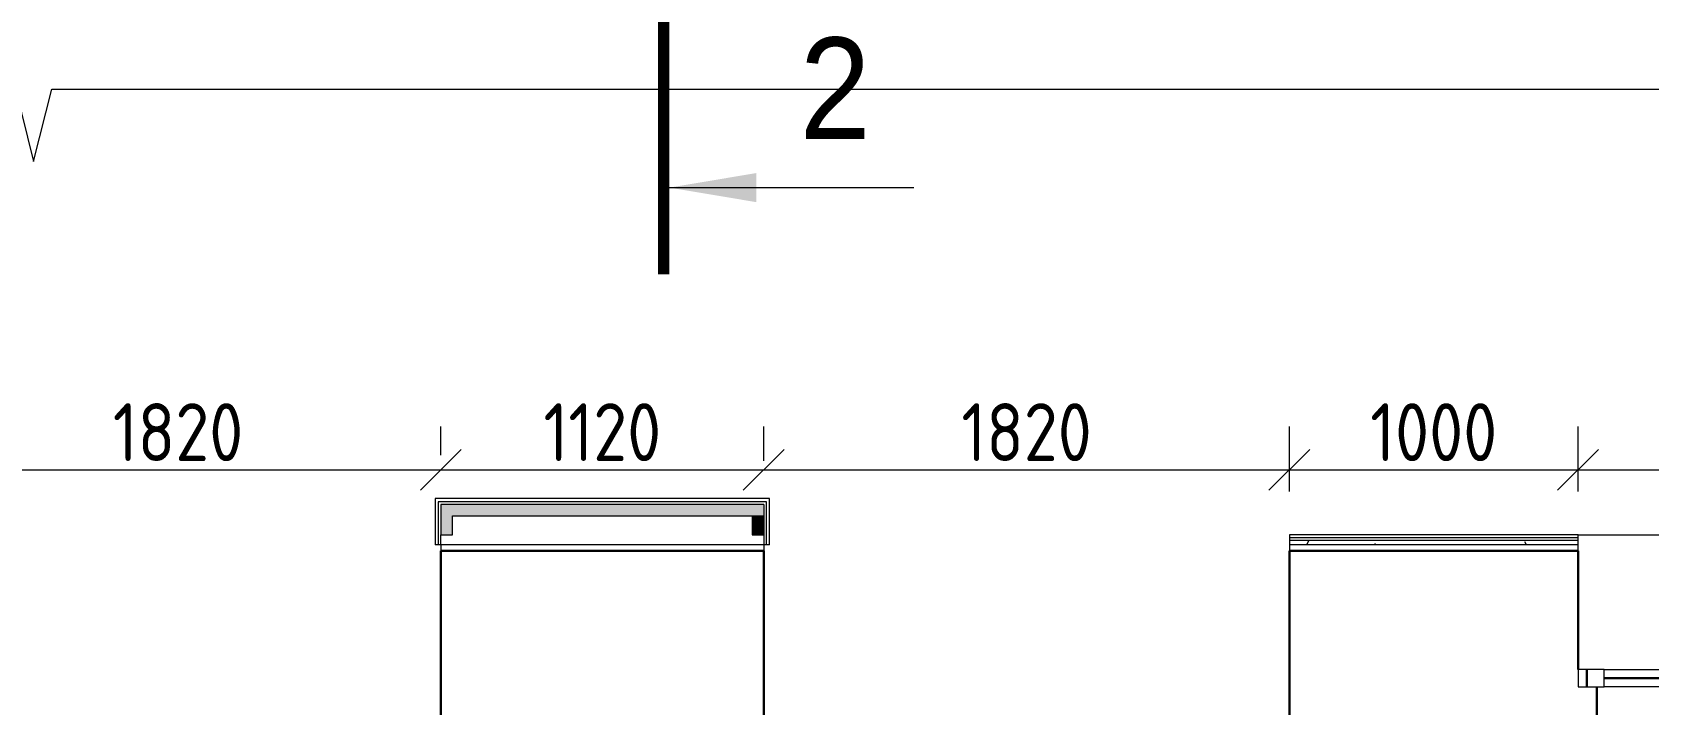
# Model space of a CAD drawing. Header units: millimetres. Extents: x 504091 to 2165846, y 135022 to 442887.
# Drawn here: x 1033176 to 1038758, y 329647 to 331968 of the extents above; entities that cross this region are included whole.
import ezdxf

# ---------------------------------------------------------------- set-up
doc = ezdxf.new("R2010")
doc.units = ezdxf.units.MM
doc.layers.get('Defpoints').update_dxf_attribs({"color": 255})
for name, color, linetype, lineweight in [('+АР_Вспомогательная', 7, 'Continuous', 9), ('+АР_Выноски', 4, 'Continuous', 9), ('_ Окна', 7, 'Continuous', 30), ('Окна', 7, 'Continuous', 18), ('Перекрытие', 7, 'Continuous', 18), ('размеры', 7, 'Continuous', 9), ('Стены внутренние', 7, 'Continuous', 18), ('Стены несущие', 7, 'Continuous', 30), ('Стены отделка', 7, 'Continuous', 30), ('Стены штриховка', 7, 'Continuous', 18)]:
    doc.layers.add(name, color=color, linetype=linetype, lineweight=lineweight)
doc.styles.add('Arial', font='arial.ttf', dxfattribs={"height": 250})
doc.styles.add('GOST Common_1', font='GOST_Common.ttf', dxfattribs={"width": 0.9, "height": 250})
doc.styles.add('GOST Common_6', font='GOST_Common.ttf', dxfattribs={"width": 0.9, "height": 200})
doc.dimstyles.new('ADSK_Основной_2_5_мм_Округление_до_10_мм', dxfattribs={"dimscale": 304.8, "dimtxt": 251.428749, "dimasz": 0.463911, "dimexe": 0.492126, "dimexo": 0.492126, "dimgap": 0.098425, "dimtad": 1, "dimdec": 0, "dimrnd": 10, "dimdsep": 46, "dimtxsty": 'GOST Common_1', "dimblk1": 'OBLIQUE', "dimblk2": 'OBLIQUE', "dimsah": 1, "dimcen": 0.09, "dimdle": 0.492126, "dimazin": 2, "dimtfac": 1, "dimtdec": 4, "dimtix": 1, "dimtmove": 0, "dimatfit": 3, "dimfxl": 0, "dimtvp": 1, "dimtolj": 1, "dimtzin": 0, "dimlwd": 20, "dimlwe": 20, "dimarcsym": 0})

# ---------------------------------------------------------------- blocks, each defined once
blk = doc.blocks.new('окно трехпол с фрамугой - 1740 и 1760 -2300_h___нов_ ок1-V47-План 1-го этажа')
at = {"layer": '_ Окна', "lineweight": 18}
for p, q in [((-880, 115), (-880, 175)), ((-880, 175), (-790, 175)), ((-790, 175), (-790, 115)), ((-430, 115), (-430, 175)), ((-430, 175), (-370, 175)), ((-370, 175), (-370, 115)), ((370, 115), (370, 175)), ((370, 175), (430, 175)), ((430, 175), (430, 115)), ((790, 175), (790, 115)), ((880, 175), (790, 175)), ((880, 115), (880, 175)), ((-790, 115), (-880, 115)), ((-370, 115), (-430, 115)), ((430, 115), (370, 115)), ((790, 115), (880, 115))]:
    blk.add_line(p, q, dxfattribs=at)
at = {"layer": '_ Окна'}
for p, q in [((-850, 115), (-850, 175)), ((850, 115), (850, 175)), ((-790, 145), (-430, 145)), ((-370, 145), (370, 145)), ((430, 145), (790, 145))]:
    blk.add_line(p, q, dxfattribs=at)
at = {"layer": 'Окна'}
for p, q in [((-880, 175), (-880, 115)), ((-790, 175), (-880, 175)), ((-790, 175), (-430, 175)), ((-370, 175), (-430, 175)), ((-370, 175), (370, 175)), ((430, 175), (370, 175)), ((430, 175), (790, 175)), ((880, 175), (790, 175)), ((880, 115), (880, 175)), ((-880, 115), (-790, 115)), ((-430, 115), (-790, 115)), ((-430, 115), (-370, 115)), ((370, 115), (-370, 115)), ((370, 115), (430, 115)), ((790, 115), (430, 115)), ((790, 115), (880, 115))]:
    blk.add_line(p, q, dxfattribs=at)
blk = doc.blocks.new('_Oblique')
at = {"color": 0, "linetype": 'ByBlock', "lineweight": -2}
blk.add_line((-0.5, -0.5), (0.5, 0.5), dxfattribs=at)
blk = doc.blocks.new('*D949')
at = {"layer": 'Defpoints', "color": 0, "lineweight": 20, "transparency": 16777216}
for p in [(1034587, 330457.5), (1034587, 330358.2), (1032772, 330233.2)]:
    blk.add_point(p, dxfattribs=at)
at = {"layer": 'размеры', "color": 0, "transparency": 16777216}
for p, q in [((1032772, 330383.2), (1032772, 330607.5)), ((1034587, 330508.2), (1034587, 330607.5)), ((1032622, 330457.5), (1034737, 330457.5))]:
    blk.add_line(p, q, dxfattribs=at)
at = {"layer": 'размеры', "color": 0, "transparency": 16777216, "xscale": 141.4, "yscale": 141.4, "zscale": 141.4, "rotation": 180}
blk.add_blockref('_Oblique', (1032772, 330457.5), dxfattribs=at)
at = {"layer": 'размеры', "color": 0, "transparency": 16777216, "xscale": 141.4, "yscale": 141.4, "zscale": 141.4}
blk.add_blockref('_Oblique', (1034587, 330457.5), dxfattribs=at)
at = {"layer": 'размеры', "color": 0, "lineweight": 20, "transparency": 16777216, "insert": (1033679.5, 330587.5), "char_height": 200, "attachment_point": 5, "style": 'GOST Common_6'}
blk.add_mtext('\\A1;1820', dxfattribs=at)
blk = doc.blocks.new('*D950')
at = {"layer": 'Defpoints', "color": 0, "lineweight": 20, "transparency": 16777216}
for p in [(1035702.2, 330457.5), (1034587, 330358.2), (1035702.2, 330338.2)]:
    blk.add_point(p, dxfattribs=at)
at = {"layer": 'размеры', "color": 0, "transparency": 16777216}
for p, q in [((1034587, 330508.2), (1034587, 330607.5)), ((1035702.2, 330488.2), (1035702.2, 330607.5)), ((1034437, 330457.5), (1035852.2, 330457.5))]:
    blk.add_line(p, q, dxfattribs=at)
at = {"layer": 'размеры', "color": 0, "transparency": 16777216, "xscale": 141.4, "yscale": 141.4, "zscale": 141.4, "rotation": 180}
blk.add_blockref('_Oblique', (1034587, 330457.5), dxfattribs=at)
at = {"layer": 'размеры', "color": 0, "transparency": 16777216, "xscale": 141.4, "yscale": 141.4, "zscale": 141.4}
blk.add_blockref('_Oblique', (1035702.2, 330457.5), dxfattribs=at)
at = {"layer": 'размеры', "color": 0, "lineweight": 20, "transparency": 16777216, "insert": (1035144.6, 330587.5), "char_height": 200, "attachment_point": 5, "style": 'GOST Common_6'}
blk.add_mtext('\\A1;1120', dxfattribs=at)
blk = doc.blocks.new('*D951')
at = {"layer": 'Defpoints', "color": 0, "lineweight": 20, "transparency": 16777216}
for p in [(1037517.2, 330457.5), (1035702.2, 330338.2), (1037517.2, 330233.2)]:
    blk.add_point(p, dxfattribs=at)
at = {"layer": 'размеры', "color": 0, "transparency": 16777216}
for p, q in [((1035702.2, 330488.2), (1035702.2, 330607.5)), ((1037517.2, 330383.2), (1037517.2, 330607.5)), ((1035552.2, 330457.5), (1037667.2, 330457.5))]:
    blk.add_line(p, q, dxfattribs=at)
at = {"layer": 'размеры', "color": 0, "transparency": 16777216, "xscale": 141.4, "yscale": 141.4, "zscale": 141.4, "rotation": 180}
blk.add_blockref('_Oblique', (1035702.2, 330457.5), dxfattribs=at)
at = {"layer": 'размеры', "color": 0, "transparency": 16777216, "xscale": 141.4, "yscale": 141.4, "zscale": 141.4}
blk.add_blockref('_Oblique', (1037517.2, 330457.5), dxfattribs=at)
at = {"layer": 'размеры', "color": 0, "lineweight": 20, "transparency": 16777216, "insert": (1036609.7, 330587.5), "char_height": 200, "attachment_point": 5, "style": 'GOST Common_6'}
blk.add_mtext('\\A1;1820', dxfattribs=at)
blk = doc.blocks.new('*D992')
at = {"layer": 'Defpoints', "color": 0, "lineweight": 20, "transparency": 16777216}
for p in [(1038514.2, 330457.5), (1037517.2, 330233.2), (1038514.2, 330233.2)]:
    blk.add_point(p, dxfattribs=at)
at = {"layer": 'размеры', "color": 0, "transparency": 16777216}
for p, q in [((1037517.2, 330383.2), (1037517.2, 330607.5)), ((1038514.2, 330383.2), (1038514.2, 330607.5)), ((1037367.2, 330457.5), (1038664.2, 330457.5))]:
    blk.add_line(p, q, dxfattribs=at)
at = {"layer": 'размеры', "color": 0, "transparency": 16777216, "xscale": 141.4, "yscale": 141.4, "zscale": 141.4, "rotation": 180}
blk.add_blockref('_Oblique', (1037517.2, 330457.5), dxfattribs=at)
at = {"layer": 'размеры', "color": 0, "transparency": 16777216, "xscale": 141.4, "yscale": 141.4, "zscale": 141.4}
blk.add_blockref('_Oblique', (1038514.2, 330457.5), dxfattribs=at)
at = {"layer": 'размеры', "color": 0, "lineweight": 20, "transparency": 16777216, "insert": (1038015.7, 330587.5), "char_height": 200, "attachment_point": 5, "style": 'GOST Common_6'}
blk.add_mtext('\\A1;1000', dxfattribs=at)
blk = doc.blocks.new('*D993')
at = {"layer": 'Defpoints', "color": 0, "lineweight": 20, "transparency": 16777216}
for p in [(1040254.2, 330457.5), (1040254.2, 330358.2), (1038514.2, 330233.2)]:
    blk.add_point(p, dxfattribs=at)
at = {"layer": 'размеры', "color": 0, "transparency": 16777216}
for p, q in [((1038514.2, 330383.2), (1038514.2, 330607.5)), ((1040254.2, 330508.2), (1040254.2, 330607.5)), ((1038364.2, 330457.5), (1040404.2, 330457.5))]:
    blk.add_line(p, q, dxfattribs=at)
at = {"layer": 'размеры', "color": 0, "transparency": 16777216, "xscale": 141.4, "yscale": 141.4, "zscale": 141.4, "rotation": 180}
blk.add_blockref('_Oblique', (1038514.2, 330457.5), dxfattribs=at)
at = {"layer": 'размеры', "color": 0, "transparency": 16777216, "xscale": 141.4, "yscale": 141.4, "zscale": 141.4}
blk.add_blockref('_Oblique', (1040254.2, 330457.5), dxfattribs=at)
at = {"layer": 'размеры', "color": 0, "lineweight": 20, "transparency": 16777216, "insert": (1039384.2, 330587.5), "char_height": 200, "attachment_point": 5, "style": 'GOST Common_6'}
blk.add_mtext('\\A1;1740', dxfattribs=at)

msp = doc.modelspace()

# ---------------------------------------------------------------- hatches: boundary and pattern name
at = {"layer": 'Стены внутренние'}
for points in [[(1035662.1517, 330298.2106), (1035702.1517, 330298.2106), (1035702.1517, 330338.2106), (1034587.0149, 330338.2106), (1034587.0149, 330298.2106), (1035549.4295, 330298.2106)], [(1034627.0149, 330233.2106), (1034627.0149, 330338.2106), (1034587.0149, 330338.2106), (1034587.0149, 330233.2106)], [(1035662.1517, 330233.2106), (1035702.1517, 330233.2106), (1035702.1517, 330298.2106), (1035662.1517, 330298.2106)]]:
    msp.add_hatch(color=256, dxfattribs=at).paths.add_polyline_path(points)
at = {"layer": 'Стены внутренние', "lineweight": 9}
h = msp.add_hatch(dxfattribs=at)
h.set_pattern_fill('FP_12', color=256, style=0, pattern_type=2)
h.set_pattern_definition([(0, (1010619.09, 327699.98), (406.4, 101.6), [33.528, -271.272, 33.528, -271.272, -1625.6]), (0, (1010619.09, 327699.98), (406.4, 101.6), [-609.6, 33.528, -576.072, 33.528, -271.272, -711.2]), (0, (1010619.09, 327699.98), (406.4, 101.6), [-1524, 33.528, -169.672, 33.528, -474.472]), (120, (1010771.49, 327750.78), (-291.18818, 301.15272), [33.528, -271.272, 33.528, -271.272, -1625.6]), (120, (1010771.49, 327750.78), (-291.18818, 301.15272), [-609.6, 33.528, -576.072, 33.528, -271.272, -711.2]), (120, (1010771.49, 327750.78), (-291.18818, 301.15272), [-1524, 33.528, -169.672, 33.528, -474.472]), (240, (1010822.29, 327953.98), (-115.21182, -402.75272), [33.528, -271.272, 33.528, -271.272, -1625.6]), (240, (1010822.29, 327953.98), (-115.21182, -402.75272), [-609.6, 33.528, -576.072, 33.528, -271.272, -711.2]), (240, (1010822.29, 327953.98), (-115.21182, -402.75272), [-1524, 33.528, -169.672, 33.528, -474.472])])
h.paths.add_polyline_path([(1037446.9503, 330198.2106), (1038514.2171, 330198.2106), (1038514.2171, 330213.2106), (1037444.6517, 330213.2106), (1037444.6517, 330198.2106)])

# ---------------------------------------------------------------- linework, layer by layer
at = {"layer": '+АР_Вспомогательная', "color": 7, "linetype": 'Continuous', "ltscale": 50}
msp.add_lwpolyline([(1018697.1603, 331772.0057), (1032993.3329, 331772.0057), (1033055.8329, 332022.0057), (1033180.8329, 331522.0057), (1033243.3329, 331772.0057), (1046033.9036, 331772.0057)], dxfattribs=at)
at = {"layer": '+АР_Выноски', "color": 7, "linetype": 'Continuous', "ltscale": 100}
msp.add_line((1035376.4011, 331432.0522), (1036220.8411, 331432.0522), dxfattribs=at)
at = {"layer": '+АР_Выноски', "color": 7, "linetype": 'Continuous', "ltscale": 100, "const_width": 40}
msp.add_lwpolyline([(1035356.4011, 331132.0522), (1035356.4011, 332132.0522)], dxfattribs=at)
at = {"layer": '+АР_Выноски', "color": 7, "linetype": 'Continuous', "ltscale": 100}
msp.add_solid([(1035376.4011, 331432.0522), (1035676.8512, 331482.3302), (1035676.8512, 331381.7742)], dxfattribs=at)
at = {"layer": 'Перекрытие'}
msp.add_line((1034587.0149, 330198.2106), (1034587.0149, 330233.2106), dxfattribs=at)
at = {"layer": 'Стены внутренние'}
msp.add_line((1038514.2171, 330233.2106), (1040254.2171, 330233.2106), dxfattribs=at)
at = {"layer": 'Стены несущие'}
for p, q in [((1034587.0149, 330178.2106), (1034587.0149, 329588.2106)), ((1035702.1517, 330178.2106), (1034587.0149, 330178.2106)), ((1035702.1517, 329588.2106), (1035702.1517, 330178.2106)), ((1037517.1517, 330178.2106), (1037517.1517, 329588.2106)), ((1038514.2171, 330178.2106), (1037517.1517, 330178.2106)), ((1038514.2171, 329768.2106), (1038514.2171, 330178.2106)), ((1038579.2171, 329588.2106), (1038579.2171, 329708.2106))]:
    msp.add_line(p, q, dxfattribs=at)
at = {"layer": 'Стены отделка', "lineweight": 9}
for p, q in [((1035722.1517, 330358.2106), (1034567.0149, 330358.2106)), ((1034567.0149, 330358.2106), (1034567.0149, 330198.2106)), ((1035702.1517, 330338.2106), (1034587.0149, 330338.2106)), ((1034587.0149, 330338.2106), (1034587.0149, 330233.2106)), ((1035702.1517, 330338.2106), (1035702.1517, 330178.2106)), ((1035722.1517, 330198.2106), (1035722.1517, 330358.2106)), ((1034627.0149, 330298.2106), (1035702.1517, 330298.2106)), ((1034627.0149, 330233.2106), (1034627.0149, 330298.2106)), ((1035662.1517, 330298.2106), (1035662.1517, 330233.2106)), ((1034587.0149, 330233.2106), (1034627.0149, 330233.2106)), ((1035662.1517, 330233.2106), (1035702.1517, 330233.2106)), ((1037517.1517, 330233.2106), (1037517.1517, 330178.2106)), ((1038514.2171, 330233.2106), (1037517.1517, 330233.2106)), ((1038514.2171, 330178.2106), (1038514.2171, 330233.2106)), ((1035722.1517, 330198.2106), (1034567.0149, 330198.2106)), ((1034587.0149, 330198.2106), (1034587.0149, 330178.2106))]:
    msp.add_line(p, q, dxfattribs=at)
at = {"layer": 'Стены штриховка'}
for p, q in [((1035711.1517, 330347.2106), (1034578.0149, 330347.2106)), ((1034578.0149, 330347.2106), (1034578.0149, 330198.2106)), ((1035711.1517, 330198.2106), (1035711.1517, 330347.2106)), ((1038514.2171, 330222.2106), (1037517.1517, 330222.2106)), ((1038514.2171, 330213.2106), (1037517.1517, 330213.2106)), ((1038514.2171, 330198.2106), (1037517.1517, 330198.2106))]:
    msp.add_line(p, q, dxfattribs=at)

# ---------------------------------------------------------------- block references
at = {"layer": 'Окна', "rotation": 180}
msp.add_blockref('окно трехпол с фрамугой - 1740 и 1760 -2300_h___нов_ ок1-V47-План 1-го этажа', (1039394.2171, 329883.2106), dxfattribs=at)

# ---------------------------------------------------------------- texts
at = {"layer": '+АР_Выноски', "color": 7, "linetype": 'Continuous', "ltscale": 100, "style": 'Arial', "width": 0.9}
msp.add_text('2', height=350, dxfattribs=at).set_placement((1035826.4011, 331600.258))

# ---------------------------------------------------------------- dimensions: what is measured, and where the dimension line sits
at = {"layer": 'размеры', "lineweight": 20}
for base, p1, p2, picture, middle in [((1034587.0149, 330457.5495), (1032772.0149, 330233.2106), (1034587.0149, 330358.2106), '*D949', (1033679.5149, 330587.5495)), ((1035702.1517, 330457.5495), (1034587.0149, 330358.2106), (1035702.1517, 330338.2106), '*D950', (1035144.5833, 330587.5495)), ((1037517.1517, 330457.5495), (1035702.1517, 330338.2106), (1037517.1517, 330233.2106), '*D951', (1036609.6517, 330587.5495)), ((1038514.2171, 330457.5495), (1037517.1517, 330233.2106), (1038514.2171, 330233.2106), '*D992', (1038015.6844, 330587.5495)), ((1040254.2171, 330457.5495), (1038514.2171, 330233.2106), (1040254.2171, 330358.2106), '*D993', (1039384.2171, 330587.5495))]:
    dim = msp.add_linear_dim(base=base, p1=p1, p2=p2, dimstyle='ADSK_Основной_2_5_мм_Округление_до_10_мм', override={"dimtxt": 230, "dimpost": '<>', "dimtxsty": 'GOST Common_6', "dimfxl": 1618.654565, "dimlwd": 65535, "dimlwe": 65535}, dxfattribs=at)
    dim.commit()
    dim.dimension.update_dxf_attribs({"geometry": picture, "text_midpoint": middle})

doc.saveas('drawing.dxf')
